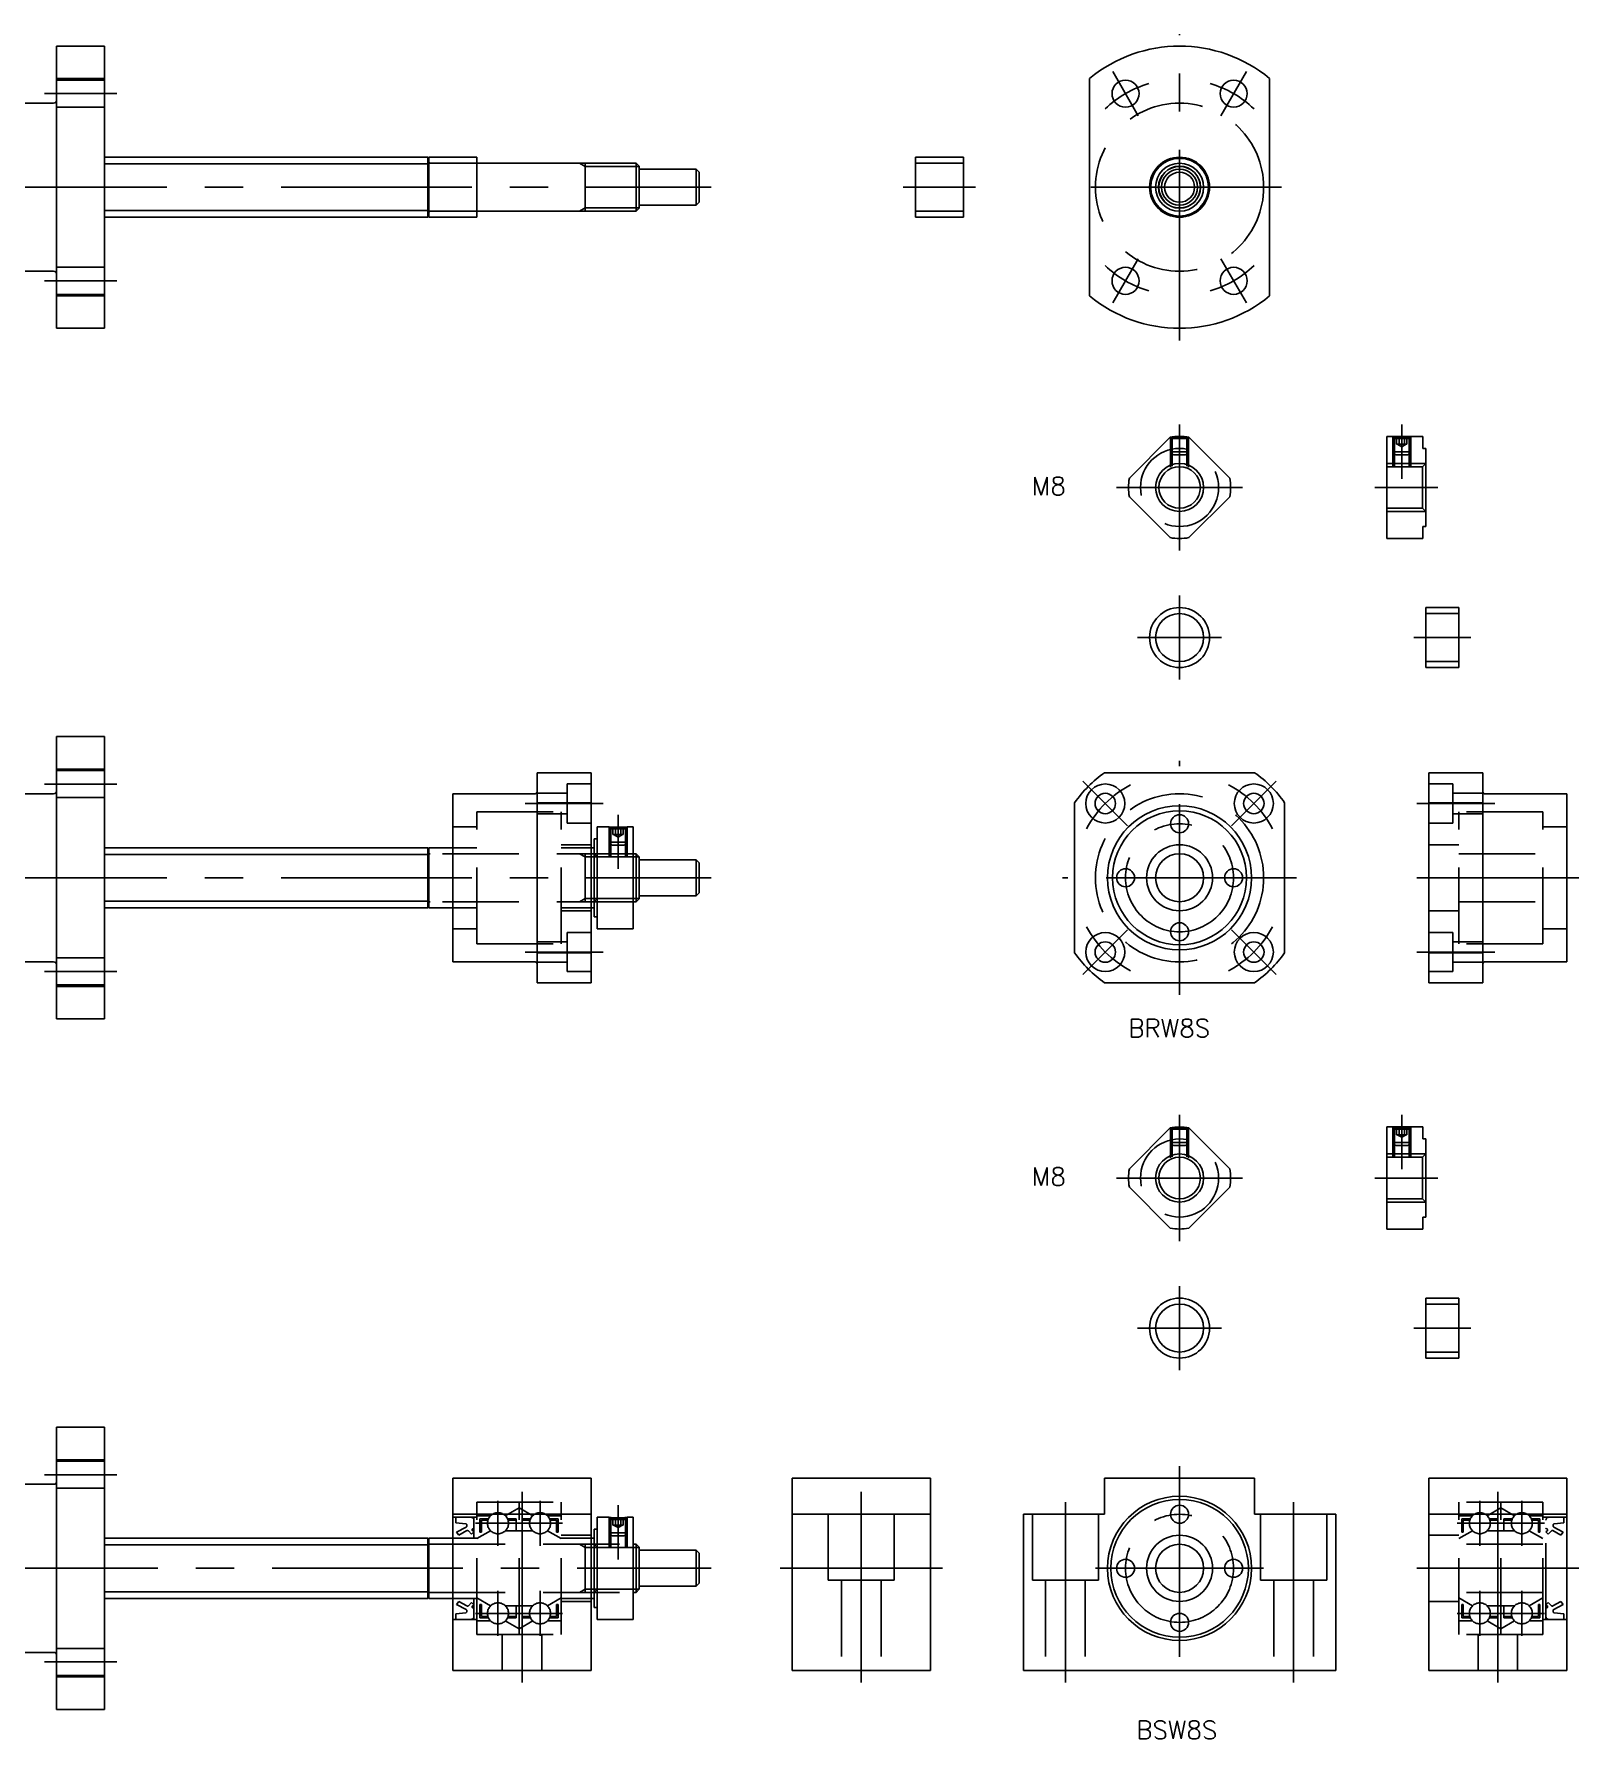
# Model space of a CAD drawing. Extents: x -75 to 456, y -50 to 256.
# Drawn here: x 199.2 to 456.5, y -28.4 to 255.5 of the extents above; entities that cross this region are included whole.
import ezdxf

# ---------------------------------------------------------------- set-up
doc = ezdxf.new("R2010")
doc.units = 0
for name, pattern in [('CENTER', [50.8, 31.75, -6.35, 6.35, -6.35]), ('DASHED', [19.05, 12.7, -6.35]), ('PHANTOM', [63.5, 31.75, -6.35, 6.35, -6.35, 6.35, -6.35])]:
    doc.linetypes.add(name, pattern=pattern)
doc.layers.get('0').update_dxf_attribs({"linetype": 'CONTINUOUS'})
doc.layers.add('CENTER', color=1, linetype='CENTER')
doc.styles.get("Standard").update_dxf_attribs({"font": 'txt.shx', "height": 3, "bigfont": 'bigfont.shx'})

msp = doc.modelspace()

# ---------------------------------------------------------------- linework, layer by layer
at = {"color": 7, "linetype": 'CONTINUOUS'}
for p, q in [((203, 253.5), (203, 206.5)), ((211, 253.5), (203, 253.5)), ((211, 253.5), (211, 206.5)), ((203, 248.09), (211, 248.09)), ((375, 248.09), (375, 211.91)), ((405, 248.09), (405, 211.91)), ((177.5, 244), (202.5, 244)), ((211, 235), (264.8, 235)), ((264.8, 235), (264.8, 225)), ((264.8, 235), (265, 234.8)), ((265, 234.8), (265, 225.2)), ((265.2, 234), (299.5, 234)), ((291, 234), (291, 226)), ((299.5, 234), (299.5, 226)), ((299.5, 234), (300, 233.5)), ((300, 233.5), (300, 226.5)), ((300, 233), (309.5, 233)), ((309.5, 233), (309.5, 227)), ((310, 232.5), (309.5, 233)), ((346, 225), (346, 235)), ((354, 235), (346, 235)), ((354, 225), (354, 235)), ((310, 232.5), (310, 227.5)), ((309.5, 227), (310, 227.5)), ((211, 225), (264.8, 225)), ((264.8, 225), (265, 225.2)), ((265.2, 226), (299.5, 226)), ((300, 226.5), (299.5, 226)), ((300, 227), (309.5, 227)), ((354, 225), (346, 225)), ((177.5, 216), (202.5, 216)), ((211, 211.91), (203, 211.91)), ((211, 206.5), (203, 206.5)), ((388.46, 188.36), (381.64, 181.54)), ((391.54, 188.36), (398.36, 181.54)), ((424.5, 188.5), (424.5, 171.5)), ((430.5, 188.5), (424.5, 188.5)), ((425.77, 188.41), (425.5, 188.14)), ((425.5, 188.14), (425.5, 185.91)), ((428.5, 188.14), (425.5, 188.14)), ((425.77, 188.5), (425.77, 188.41)), ((425.77, 188.41), (428.23, 188.41)), ((428.23, 188.5), (428.23, 188.41)), ((428.23, 188.41), (428.5, 188.14)), ((428.5, 188.14), (428.5, 185.91)), ((430.5, 188.5), (430.5, 186.5)), ((426, 185.41), (425.5, 185.91)), ((428.5, 185.91), (425.5, 185.91)), ((425.77, 185.64), (425.77, 183.46)), ((426, 185.41), (428, 185.41)), ((428, 185.41), (428.5, 185.91)), ((428.23, 185.64), (428.23, 183.46)), ((431, 186.5), (430.5, 186.5)), ((431, 186.5), (431, 173.5)), ((430.46, 183.46), (424.5, 183.46)), ((431, 184), (430.46, 183.46)), ((430.46, 183.46), (430.46, 176.54)), ((381.64, 178.46), (388.46, 171.64)), ((398.36, 178.46), (391.54, 171.64)), ((430.46, 176.54), (424.5, 176.54)), ((431, 176), (430.46, 176.54)), ((430.5, 173.5), (430.5, 171.5)), ((431, 173.5), (430.5, 173.5)), ((430.5, 171.5), (424.5, 171.5)), ((431, 160), (431, 150)), ((431, 160), (436.5, 160)), ((436.5, 160), (436.5, 150)), ((431, 150), (436.5, 150)), ((203, 138.5), (203, 91.5)), ((211, 138.5), (203, 138.5)), ((211, 138.5), (211, 91.5)), ((203, 133.09), (211, 133.09)), ((283, 132.5), (283, 97.5)), ((292, 132.5), (283, 132.5)), ((292, 132.5), (292, 97.5)), ((402.49, 132.5), (377.51, 132.5)), ((431.5, 132.5), (440.5, 132.5)), ((431.5, 132.5), (431.5, 97.5)), ((440.5, 132.5), (440.5, 97.5)), ((177.5, 129), (202.5, 129)), ((269, 129), (282.7, 129)), ((269, 101), (269, 129)), ((454.5, 129), (440.8, 129)), ((454.5, 101), (454.5, 129)), ((283, 127.49), (292, 127.49)), ((372.5, 102.51), (372.5, 127.49)), ((407.5, 102.51), (407.5, 127.49)), ((440.5, 127.49), (431.5, 127.49)), ((293, 123.5), (293, 106.5)), ((293, 123.5), (295, 123.5)), ((297.36, 123.41), (295.64, 123.41)), ((298, 123.5), (299, 123.5)), ((299, 123.5), (299, 106.5)), ((211, 120), (264.8, 120)), ((264.8, 120), (265, 119.8)), ((264.8, 120), (264.8, 110)), ((265, 120), (265, 110)), ((269, 120), (265, 120)), ((292.5, 120), (292, 120)), ((292.5, 121.5), (292.5, 108.5)), ((292.5, 121.5), (293, 121.5)), ((299, 119), (299.5, 119)), ((299.5, 119), (299.5, 111)), ((299.5, 119), (300, 118.5)), ((300, 118.5), (300, 111.5)), ((300, 118), (309.5, 118)), ((309.5, 118), (309.5, 112)), ((310, 117.5), (309.5, 118)), ((310, 117.5), (310, 112.5)), ((299, 111), (299.5, 111)), ((300, 111.5), (299.5, 111)), ((300, 112), (309.5, 112)), ((309.5, 112), (310, 112.5)), ((211, 110), (264.8, 110)), ((264.8, 110), (265, 110.2)), ((269, 110), (265, 110)), ((292.5, 110), (292, 110)), ((292.5, 108.5), (293, 108.5)), ((293, 106.5), (299, 106.5)), ((292, 102.51), (283, 102.51)), ((431.5, 102.51), (440.5, 102.51)), ((177.5, 101), (202.5, 101)), ((269, 101), (282.7, 101)), ((454.5, 101), (440.8, 101)), ((211, 96.91), (203, 96.91)), ((283, 97.5), (292, 97.5)), ((377.51, 97.5), (402.49, 97.5)), ((440.5, 97.5), (431.5, 97.5)), ((211, 91.5), (203, 91.5)), ((388.46, 73.36), (381.64, 66.54)), ((391.54, 73.36), (398.36, 66.54)), ((424.5, 73.5), (424.5, 56.5)), ((430.5, 73.5), (424.5, 73.5)), ((425.77, 73.41), (425.5, 73.14)), ((425.5, 73.14), (425.5, 70.91)), ((428.5, 73.14), (425.5, 73.14)), ((425.77, 73.5), (425.77, 73.41)), ((425.77, 73.41), (428.23, 73.41)), ((428.23, 73.5), (428.23, 73.41)), ((428.23, 73.41), (428.5, 73.14)), ((428.5, 73.14), (428.5, 70.91)), ((430.5, 73.5), (430.5, 71.5)), ((431, 71.5), (430.5, 71.5)), ((431, 71.5), (431, 58.5)), ((430.46, 68.46), (424.5, 68.46)), ((426, 70.41), (425.5, 70.91)), ((428.5, 70.91), (425.5, 70.91)), ((425.77, 70.64), (425.77, 68.46)), ((426, 70.41), (428, 70.41)), ((428, 70.41), (428.5, 70.91)), ((428.23, 70.64), (428.23, 68.46)), ((431, 69), (430.46, 68.46)), ((430.46, 68.46), (430.46, 61.54)), ((381.64, 63.46), (388.46, 56.64)), ((398.36, 63.46), (391.54, 56.64)), ((430.46, 61.54), (424.5, 61.54)), ((431, 61), (430.46, 61.54)), ((430.5, 58.5), (430.5, 56.5)), ((431, 58.5), (430.5, 58.5)), ((430.5, 56.5), (424.5, 56.5)), ((431, 45), (431, 35)), ((431, 45), (436.5, 45)), ((436.5, 45), (436.5, 35)), ((431, 35), (436.5, 35)), ((203, 23.5), (203, -23.5)), ((211, 23.5), (203, 23.5)), ((211, 23.5), (211, -23.5)), ((203, 18.09), (211, 18.09)), ((292, 15), (269, 15)), ((269, 15), (269, -17)), ((292, -17), (292, 15)), ((325.5, 15), (325.5, -17)), ((348.5, 15), (325.5, 15)), ((348.5, -17), (348.5, 15)), ((377.5, 15), (402.5, 15)), ((377.5, 15), (377.5, 9)), ((402.5, 15), (402.5, 9)), ((431.5, 15), (454.5, 15)), ((431.5, -17), (431.5, 15)), ((454.5, 15), (454.5, -17)), ((177.5, 14), (202.5, 14)), ((292, 9), (269, 9)), ((348.5, 9), (325.5, 9)), ((364, -17), (364, 9)), ((364, 9), (377.5, 9)), ((402.5, 9), (416, 9)), ((416, 9), (416, -17)), ((431.5, 9), (454.5, 9)), ((292.5, 6.5), (292.5, -6.5)), ((292.5, 6.5), (293, 6.5)), ((293, 8.5), (293, -8.5)), ((293, 8.5), (295, 8.5)), ((297.36, 8.41), (295.64, 8.41)), ((298, 8.5), (299, 8.5)), ((299, 8.5), (299, -8.5)), ((211, 5), (264.8, 5)), ((264.8, 5), (264.8, -5)), ((264.8, 5), (265, 4.8)), ((269, 5), (265, 5)), ((265, 5), (265, -5)), ((292.5, 5), (292, 5)), ((299, 4), (299.5, 4)), ((299.5, 4), (299.5, -4)), ((299.5, 4), (300, 3.5)), ((300, 3.5), (300, -3.5)), ((300, 3), (309.5, 3)), ((309.5, 3), (309.5, -3)), ((310, 2.5), (309.5, 3)), ((310, 2.5), (310, -2.5)), ((309.5, -3), (310, -2.5)), ((211, -5), (264.8, -5)), ((264.8, -5), (265, -4.8)), ((269, -5), (265, -5)), ((292.5, -5), (292, -5)), ((299, -4), (299.5, -4)), ((300, -3.5), (299.5, -4)), ((300, -3), (309.5, -3)), ((292.5, -6.5), (293, -6.5)), ((293, -8.5), (299, -8.5)), ((177.5, -14), (202.5, -14)), ((292, -17), (269, -17)), ((348.5, -17), (325.5, -17)), ((364, -17), (416, -17)), ((431.5, -17), (454.5, -17)), ((211, -18.09), (203, -18.09)), ((211, -23.5), (203, -23.5))]:
    msp.add_line(p, q, dxfattribs=at)
at = {"color": 3, "linetype": 'DASHED'}
for p, q in [((203, 247.84), (211, 247.84)), ((203, 243.34), (211, 243.34)), ((354, 234), (346, 234)), ((354, 226), (346, 226)), ((203, 216.66), (211, 216.66)), ((211, 212.16), (203, 212.16)), ((388.77, 188.41), (388.5, 188.14)), ((388.5, 188.37), (388.5, 183.37)), ((391.5, 188.14), (388.5, 188.14)), ((388.77, 188.41), (391.23, 188.41)), ((388.77, 188.41), (388.77, 183.54)), ((391.23, 188.41), (391.23, 183.54)), ((391.23, 188.41), (391.5, 188.14)), ((391.5, 188.37), (391.5, 183.37)), ((426.13, 188.41), (426.13, 187.21)), ((426.57, 188.41), (426.57, 187.21)), ((427.43, 188.41), (427.43, 187.21)), ((427.87, 188.41), (427.87, 187.21)), ((391.5, 185.91), (388.5, 185.91)), ((389, 185.41), (388.5, 185.91)), ((389, 185.41), (391, 185.41)), ((391, 185.41), (391.5, 185.91)), ((427.87, 187.21), (426.13, 187.21)), ((426.25, 187.21), (427, 186.78)), ((427.75, 187.21), (427, 186.78)), ((431, 159), (436.5, 159)), ((431, 151), (436.5, 151)), ((203, 132.84), (211, 132.84)), ((292, 130.62), (288, 130.62)), ((288, 130.62), (288, 124.12)), ((431.5, 130.62), (435.5, 130.62)), ((435.5, 130.62), (435.5, 124.12)), ((203, 128.34), (211, 128.34)), ((288, 129.07), (283, 129.07)), ((435.5, 129.07), (440.5, 129.07)), ((273, 126), (287, 126)), ((273, 104), (273, 126)), ((288, 125.67), (283, 125.67)), ((287, 104), (287, 126)), ((435.5, 125.67), (440.5, 125.67)), ((450.5, 126), (436.5, 126)), ((436.5, 104), (436.5, 126)), ((450.5, 104), (450.5, 126)), ((273, 123.5), (269, 123.5)), ((292, 124.12), (288, 124.12)), ((295, 123.5), (295, 118.46)), ((295.27, 123.41), (295, 123.14)), ((295, 123.14), (298, 123.14)), ((295.27, 123.46), (295.27, 118.46)), ((295.64, 123.41), (295.27, 123.41)), ((295.63, 123.41), (295.63, 122.21)), ((295.63, 122.21), (297.37, 122.21)), ((295.75, 122.21), (296.5, 121.78)), ((296.07, 123.41), (296.07, 122.21)), ((297.25, 122.21), (296.5, 121.78)), ((296.93, 123.41), (296.93, 122.21)), ((297.73, 123.41), (297.36, 123.41)), ((297.37, 123.41), (297.37, 122.21)), ((297.73, 123.46), (297.73, 118.46)), ((297.73, 123.41), (298, 123.14)), ((298, 123.5), (298, 118.46)), ((431.5, 124.12), (435.5, 124.12)), ((450.5, 123.5), (454.5, 123.5)), ((273, 120), (269, 120)), ((292, 120.5), (287, 120.5)), ((292, 120), (287, 120)), ((295, 120.91), (298, 120.91)), ((295.5, 120.41), (295, 120.91)), ((297.5, 120.41), (295.5, 120.41)), ((297.5, 120.41), (298, 120.91)), ((431.5, 120.5), (436.5, 120.5)), ((299, 119), (265, 119)), ((291, 118.46), (290.06, 119)), ((291, 119), (291, 111)), ((291, 118.46), (299, 118.46)), ((292.5, 119), (293.04, 118.46)), ((293.04, 118.46), (293.04, 111.54)), ((436.5, 119), (450.5, 119)), ((299, 111), (265, 111)), ((291, 111.54), (290.06, 111)), ((291, 111.54), (299, 111.54)), ((292.5, 111), (293.04, 111.54)), ((436.5, 111), (450.5, 111)), ((273, 110), (269, 110)), ((292, 110), (287, 110)), ((287, 109.5), (292, 109.5)), ((436.5, 109.5), (431.5, 109.5)), ((269, 106.5), (273, 106.5)), ((288, 99.38), (288, 105.88)), ((292, 105.88), (288, 105.88)), ((431.5, 105.88), (435.5, 105.88)), ((435.5, 99.38), (435.5, 105.88)), ((454.5, 106.5), (450.5, 106.5)), ((273, 104), (287, 104)), ((288, 104.33), (283, 104.33)), ((435.5, 104.33), (440.5, 104.33)), ((450.5, 104), (436.5, 104)), ((203, 101.66), (211, 101.66)), ((288, 100.93), (283, 100.93)), ((292, 99.38), (288, 99.38)), ((431.5, 99.38), (435.5, 99.38)), ((435.5, 100.93), (440.5, 100.93)), ((211, 97.16), (203, 97.16)), ((388.77, 73.41), (388.5, 73.14)), ((388.5, 73.37), (388.5, 68.37)), ((391.5, 73.14), (388.5, 73.14)), ((388.77, 73.41), (388.77, 68.54)), ((388.77, 73.41), (391.23, 73.41)), ((391.23, 73.41), (391.23, 68.54)), ((391.23, 73.41), (391.5, 73.14)), ((391.5, 73.37), (391.5, 68.37)), ((426.13, 73.41), (426.13, 72.21)), ((427.87, 72.21), (426.13, 72.21)), ((426.25, 72.21), (427, 71.78)), ((426.57, 73.41), (426.57, 72.21)), ((427.75, 72.21), (427, 71.78)), ((427.43, 73.41), (427.43, 72.21)), ((427.87, 73.41), (427.87, 72.21)), ((391.5, 70.91), (388.5, 70.91)), ((389, 70.41), (388.5, 70.91)), ((389, 70.41), (391, 70.41)), ((391, 70.41), (391.5, 70.91)), ((431, 44), (436.5, 44)), ((431, 36), (436.5, 36)), ((203, 17.84), (211, 17.84)), ((203, 13.34), (211, 13.34)), ((273, 11), (287, 11)), ((273, -11), (273, 11)), ((275.28, 8.75), (273, 8.75)), ((280, 10.06), (277.72, 8.75)), ((280, -11), (280, 11)), ((280, 10.06), (282.28, 8.75)), ((284.72, 8.75), (287, 8.75)), ((287, -11), (287, 11)), ((331.5, -2), (331.5, 9)), ((342.5, -2), (342.5, 9)), ((365.5, -2), (365.5, 9)), ((376.5, -2), (376.5, 9)), ((403.5, -2), (403.5, 9)), ((414.5, -2), (414.5, 9)), ((450.5, 11), (436.5, 11)), ((436.5, -11), (436.5, 11)), ((438.78, 8.75), (436.5, 8.75)), ((443.5, 10.06), (441.22, 8.75)), ((443.5, -11), (443.5, 11)), ((443.5, 10.06), (445.78, 8.75)), ((448.22, 8.75), (450.5, 8.75)), ((450.5, -11), (450.5, 11)), ((269, 8.5), (273, 8.5)), ((269.5, 8.5), (269.5, 7.6)), ((271.12, 7.4), (269.5, 7.6)), ((271.2, 6.87), (269.6, 6)), ((270, 5.5), (269.6, 6)), ((270, 5.5), (271.33, 6.27)), ((271.3, 7.2), (271.3, 7.05)), ((271.57, 6.23), (272.1, 5.7)), ((272.5, 6.1), (272.1, 5.7)), ((272.29, 6.23), (272.5, 6.1)), ((272.4, 6.6), (272.4, 6.6)), ((272.5, 5), (272.5, 8.5)), ((273, 4.94), (275.28, 6.25)), ((273.5, 8.25), (274.92, 8.25)), ((273.5, 6), (273.5, 8.25)), ((273.5, 6), (273.75, 6)), ((273.75, 8), (274.82, 8)), ((273.75, 6), (273.75, 8)), ((277.72, 6.25), (280, 6.25)), ((279.5, 8.25), (278.08, 8.25)), ((279.5, 8), (278.18, 8)), ((279.5, 6.25), (279.5, 8.25)), ((282.28, 6.25), (280, 6.25)), ((280.5, 8.25), (281.92, 8.25)), ((280.5, 6.25), (280.5, 8.25)), ((280.5, 8), (281.82, 8)), ((287, 4.94), (284.72, 6.25)), ((286.5, 8.25), (285.08, 8.25)), ((286.25, 8), (285.18, 8)), ((286.25, 6), (286.25, 8)), ((286.5, 6), (286.25, 6)), ((286.5, 6), (286.5, 8.25)), ((295, 8.5), (295, 3.46)), ((295.27, 8.41), (295, 8.14)), ((295, 8.14), (298, 8.14)), ((295.5, 5.41), (295, 5.91)), ((295, 5.91), (298, 5.91)), ((295.27, 8.46), (295.27, 3.46)), ((295.64, 8.41), (295.27, 8.41)), ((295.63, 8.41), (295.63, 7.21)), ((295.63, 7.21), (297.37, 7.21)), ((295.75, 7.21), (296.5, 6.78)), ((296.07, 8.41), (296.07, 7.21)), ((297.25, 7.21), (296.5, 6.78)), ((296.93, 8.41), (296.93, 7.21)), ((297.73, 8.41), (297.36, 8.41)), ((297.37, 8.41), (297.37, 7.21)), ((297.5, 5.41), (298, 5.91)), ((297.73, 8.46), (297.73, 3.46)), ((297.73, 8.41), (298, 8.14)), ((298, 8.5), (298, 3.46)), ((436.5, 4.94), (438.78, 6.25)), ((437, 6), (437, 8.25)), ((437, 8.25), (438.42, 8.25)), ((437, 6), (437.25, 6)), ((437.25, 6), (437.25, 8)), ((437.25, 8), (438.32, 8)), ((441.22, 6.25), (443.5, 6.25)), ((443, 8.25), (441.58, 8.25)), ((443, 8), (441.68, 8)), ((443, 6.25), (443, 8.25)), ((445.78, 6.25), (443.5, 6.25)), ((444, 8.25), (445.42, 8.25)), ((444, 6.25), (444, 8.25)), ((444, 8), (445.32, 8)), ((450.5, 4.94), (448.22, 6.25)), ((450, 8.25), (448.58, 8.25)), ((449.75, 8), (448.68, 8)), ((449.75, 6), (449.75, 8)), ((450, 6), (449.75, 6)), ((450, 6), (450, 8.25)), ((454.5, 8.5), (450.5, 8.5)), ((451, -8.5), (451, 8.5)), ((451.21, 6.23), (451, 6.1)), ((451, 6.1), (451.4, 5.7)), ((451.1, 6.6), (451.1, 6.6)), ((451.93, 6.23), (451.4, 5.7)), ((453.5, 5.5), (452.17, 6.27)), ((452.2, 7.2), (452.2, 7.05)), ((452.3, 6.87), (453.9, 6)), ((452.38, 7.4), (454, 7.6)), ((453.5, 5.5), (453.9, 6)), ((454, 8.5), (454, 7.6)), ((265, 4), (299, 4)), ((273, 5), (269, 5)), ((292, 5.5), (287, 5.5)), ((292, 5), (287, 5)), ((291, 3.46), (290.06, 4)), ((291, 4), (291, -4)), ((291, 3.46), (299, 3.46)), ((292.5, 4), (293.04, 3.46)), ((293.04, 3.46), (293.04, -3.46)), ((297.5, 5.41), (295.5, 5.41)), ((431.5, 5.5), (436.5, 5.5)), ((450.5, 4), (436.5, 4)), ((331.5, -2), (342.5, -2)), ((333.7, -2), (333.7, -17)), ((340.3, -2), (340.3, -17)), ((365.5, -2), (376.5, -2)), ((367.7, -2), (367.7, -17)), ((374.3, -2), (374.3, -17)), ((414.5, -2), (403.5, -2)), ((405.7, -2), (405.7, -17)), ((412.3, -2), (412.3, -17)), ((265, -4), (299, -4)), ((273, -5), (269, -5)), ((270, -5.5), (269.6, -6)), ((270, -5.5), (271.33, -6.27)), ((272.5, -8.5), (272.5, -5)), ((273, -4.94), (275.28, -6.25)), ((287, -4.94), (284.72, -6.25)), ((292, -5), (287, -5)), ((292, -5.5), (287, -5.5)), ((291, -3.46), (290.06, -4)), ((291, -3.46), (299, -3.46)), ((292.5, -4), (293.04, -3.46)), ((431.5, -5.5), (436.5, -5.5)), ((450.5, -4), (436.5, -4)), ((436.5, -4.94), (438.78, -6.25)), ((450.5, -4.94), (448.22, -6.25)), ((453.5, -5.5), (452.17, -6.27)), ((453.5, -5.5), (453.9, -6)), ((269, -8.5), (273, -8.5)), ((271.12, -7.4), (269.5, -7.6)), ((269.5, -8.5), (269.5, -7.6)), ((271.2, -6.87), (269.6, -6)), ((271.3, -7.2), (271.3, -7.05)), ((271.57, -6.23), (272.1, -5.7)), ((272.5, -6.1), (272.1, -5.7)), ((272.29, -6.23), (272.5, -6.1)), ((272.4, -6.6), (272.4, -6.6)), ((273.5, -6), (273.5, -8.25)), ((273.5, -6), (273.75, -6)), ((273.5, -8.25), (274.92, -8.25)), ((273.75, -6), (273.75, -8)), ((273.75, -8), (274.82, -8)), ((277.72, -6.25), (280, -6.25)), ((279.5, -8.25), (278.08, -8.25)), ((279.5, -8), (278.18, -8)), ((279.5, -6.25), (279.5, -8.25)), ((282.28, -6.25), (280, -6.25)), ((280.5, -6.25), (280.5, -8.25)), ((280.5, -8), (281.82, -8)), ((280.5, -8.25), (281.92, -8.25)), ((286.5, -8.25), (285.08, -8.25)), ((286.25, -8), (285.18, -8)), ((286.25, -6), (286.25, -8)), ((286.5, -6), (286.25, -6)), ((286.5, -6), (286.5, -8.25)), ((437, -6), (437, -8.25)), ((437, -6), (437.25, -6)), ((437, -8.25), (438.42, -8.25)), ((437.25, -6), (437.25, -8)), ((437.25, -8), (438.32, -8)), ((441.22, -6.25), (443.5, -6.25)), ((443, -8.25), (441.58, -8.25)), ((443, -8), (441.68, -8)), ((443, -6.25), (443, -8.25)), ((445.78, -6.25), (443.5, -6.25)), ((444, -6.25), (444, -8.25)), ((444, -8), (445.32, -8)), ((444, -8.25), (445.42, -8.25)), ((450, -8.25), (448.58, -8.25)), ((449.75, -8), (448.68, -8)), ((449.75, -6), (449.75, -8)), ((450, -6), (449.75, -6)), ((450, -6), (450, -8.25)), ((454.5, -8.5), (450.5, -8.5)), ((451, -6.1), (451.4, -5.7)), ((451.21, -6.23), (451, -6.1)), ((451.1, -6.6), (451.1, -6.6)), ((451.93, -6.23), (451.4, -5.7)), ((452.2, -7.2), (452.2, -7.05)), ((452.3, -6.87), (453.9, -6)), ((452.38, -7.4), (454, -7.6)), ((454, -8.5), (454, -7.6)), ((275.28, -8.75), (273, -8.75)), ((273, -11), (287, -11)), ((277.2, -11), (277.2, -17)), ((280, -10.06), (277.72, -8.75)), ((280, -10.06), (282.28, -8.75)), ((283.8, -11), (283.8, -17)), ((284.72, -8.75), (287, -8.75)), ((438.78, -8.75), (436.5, -8.75)), ((450.5, -11), (436.5, -11)), ((439.7, -11), (439.7, -17)), ((443.5, -10.06), (441.22, -8.75)), ((443.5, -10.06), (445.78, -8.75)), ((446.3, -11), (446.3, -17)), ((448.22, -8.75), (450.5, -8.75)), ((203, -13.34), (211, -13.34)), ((211, -17.84), (203, -17.84))]:
    msp.add_line(p, q, dxfattribs=at)
at = {"color": 3, "linetype": 'CONTINUOUS'}
for p, q in [((211, 233.9), (265, 233.9)), ((291, 233.46), (290.06, 234)), ((291, 233.46), (300, 233.46)), ((211, 226.1), (265, 226.1)), ((291, 226.54), (290.06, 226)), ((291, 226.54), (300, 226.54)), ((425.5, 188.5), (425.5, 188.14)), ((425.77, 188.41), (425.77, 185.64)), ((428.23, 188.41), (428.23, 185.64)), ((428.5, 188.5), (428.5, 188.14)), ((425.5, 185.91), (425.5, 183.46)), ((428.5, 185.91), (428.5, 183.46)), ((424.5, 184), (431, 184)), ((424.5, 176), (431, 176)), ((211, 118.9), (265, 118.9)), ((299, 118.46), (300, 118.46)), ((211, 111.1), (265, 111.1)), ((299, 111.54), (300, 111.54)), ((425.5, 73.5), (425.5, 73.14)), ((425.77, 73.41), (425.77, 70.64)), ((428.23, 73.41), (428.23, 70.64)), ((428.5, 73.5), (428.5, 73.14)), ((424.5, 69), (431, 69)), ((425.5, 70.91), (425.5, 68.46)), ((428.5, 70.91), (428.5, 68.46)), ((424.5, 61), (431, 61)), ((211, 3.9), (265, 3.9)), ((299, 3.46), (300, 3.46)), ((211, -3.9), (265, -3.9)), ((299, -3.46), (300, -3.46))]:
    msp.add_line(p, q, dxfattribs=at)
at = {"color": 3, "linetype": 'PHANTOM'}
for p, q in [((265, 235), (265, 225)), ((265, 235), (273, 235)), ((273, 235), (273, 225)), ((265, 225), (273, 225))]:
    msp.add_line(p, q, dxfattribs=at)
at = {"color": 7, "linetype": 'CONTINUOUS'}
for centre, radius in [((381, 245.59), 2.25), ((399, 245.59), 2.25), ((390, 230), 5), ((390, 230), 4.8), ((390, 230), 4), ((390, 230), 3.5), ((390, 230), 3), ((390, 230), 2.5), ((381, 214.41), 2.25), ((399, 214.41), 2.25), ((390, 180), 3.46), ((390, 155), 5), ((390, 155), 4), ((377.63, 127.37), 3.25), ((402.37, 127.37), 3.25), ((377.63, 127.37), 1.7), ((402.37, 127.37), 1.7), ((390, 115), 12), ((390, 124), 1.5), ((390, 115), 5.5), ((381, 115), 1.5), ((390, 115), 4), ((399, 115), 1.5), ((377.63, 102.63), 3.25), ((390, 106), 1.5), ((402.37, 102.63), 3.25), ((377.63, 102.63), 1.7), ((402.37, 102.63), 1.7), ((390, 65), 3.46), ((390, 40), 5), ((390, 40), 4), ((390, 0), 11.46), ((390, 9), 1.5), ((390, 0), 5.5), ((390, 0), 4), ((381, 0), 1.5), ((399, 0), 1.5), ((390, -9), 1.5)]:
    msp.add_circle(centre, radius, dxfattribs=at)
at = {"color": 3, "linetype": 'DASHED'}
for centre, radius in [((390, 230), 14), ((390, 180), 6.5), ((390, 115), 14), ((390, 65), 6.5), ((276.5, 7.5), 1.75), ((283.5, 7.5), 1.75), ((440, 7.5), 1.75), ((447, 7.5), 1.75), ((276.5, -7.5), 1.75), ((283.5, -7.5), 1.75), ((440, -7.5), 1.75), ((447, -7.5), 1.75)]:
    msp.add_circle(centre, radius, dxfattribs=at)
at = {"color": 3, "linetype": 'CONTINUOUS'}
for centre, radius in [((390, 230), 3.46), ((390, 180), 4), ((390, 115), 11.15), ((390, 65), 4), ((390, 0), 12)]:
    msp.add_circle(centre, radius, dxfattribs=at)
at = {"color": 7, "linetype": 'CONTINUOUS'}
for centre, radius, start, end in [((390, 230), 23.5, 50.335, 129.665), ((202.5, 244.5), 0.5, 270, 0), ((265.2, 234.2), 0.2, 180, 270), ((265.2, 225.8), 0.2, 90, 180), ((202.5, 215.5), 0.5, 0, 90), ((390, 230), 23.5, 230.335, 309.665), ((390, 180), 8.5, 79.5603, 100.4397), ((390, 180), 8.5, 169.5603, 190.4397), ((390, 180), 8.5, 349.5603, 10.4397), ((390, 180), 8.5, 259.5603, 280.4397), ((390, 115), 21.5, 125.516, 144.484), ((390, 115), 21.5, 35.516, 54.484), ((202.5, 129.5), 0.5, 270, 0), ((282.7, 129.3), 0.3, 270, 0), ((440.8, 129.3), 0.3, 180, 270), ((296.5, 131.87), 8.5, 259.8358, 280.1642), ((390, 115), 21.5, 215.516, 234.484), ((390, 115), 21.5, 305.516, 324.484), ((202.5, 100.5), 0.5, 0, 90), ((282.7, 100.7), 0.3, 0, 90), ((440.8, 100.7), 0.3, 90, 180), ((390, 65), 8.5, 79.5603, 100.4397), ((390, 65), 8.5, 169.5603, 190.4397), ((390, 65), 8.5, 349.5603, 10.4397), ((390, 65), 8.5, 259.5603, 280.4397), ((202.5, 14.5), 0.5, 270, 0), ((296.5, 16.87), 8.5, 259.8358, 280.1642), ((202.5, -14.5), 0.5, 0, 90)]:
    msp.add_arc(centre, radius, start, end, dxfattribs=at)
at = {"color": 3, "linetype": 'DASHED'}
for centre, radius, start, end in [((265.2, 119.2), 0.2, 180, 270), ((265.2, 110.8), 0.2, 90, 180), ((271.1, 7.2), 0.2, 0, 82.929), ((271.1, 7.05), 0.2, 298.721, 0), ((271.43, 6.09), 0.2, 45, 120), ((272, 8), 0.5, 0, 90), ((272.4, 6.4), 0.2, 90, 237.6665), ((272.4, 6.7), 0.1, 270, 360), ((451.5, 8), 0.5, 90, 180), ((451.1, 6.7), 0.1, 180, 270), ((451.1, 6.4), 0.2, 302.3335, 90), ((452.07, 6.09), 0.2, 60, 135), ((452.4, 7.2), 0.2, 97.071, 180), ((452.4, 7.05), 0.2, 180, 241.279), ((265.2, 4.2), 0.2, 180, 270), ((265.2, -4.2), 0.2, 90, 180), ((271.1, -7.2), 0.2, 277.071, 0), ((271.1, -7.05), 0.2, 0, 61.279), ((271.43, -6.09), 0.2, 240, 315), ((272, -8), 0.5, 270, 0), ((272, -8), 0.5, 270, 0), ((272.4, -6.4), 0.2, 122.3335, 270), ((272.4, -6.7), 0.1, 0, 90), ((451.1, -6.7), 0.1, 90, 180), ((451.5, -8), 0.5, 180, 270), ((451.5, -8), 0.5, 180, 270), ((451.1, -6.4), 0.2, 270, 57.6665), ((452.07, -6.09), 0.2, 225, 300), ((452.4, -7.05), 0.2, 118.721, 180), ((452.4, -7.2), 0.2, 180, 262.929)]:
    msp.add_arc(centre, radius, start, end, dxfattribs=at)
at = {"layer": 'CENTER', "color": 1, "linetype": 'CENTER'}
for p, q in [((390, 204.5), (390, 255.5)), ((383.12, 241.91), (378.87, 249.27)), ((396.87, 241.91), (401.12, 249.27)), ((201, 245.59), (213, 245.59)), ((88, 230), (312, 230)), ((344, 230), (356, 230)), ((407, 230), (373, 230)), ((383.12, 218.09), (378.87, 210.73)), ((401.12, 210.73), (396.87, 218.09)), ((213, 214.41), (201, 214.41)), ((390, 190.5), (390, 169.5)), ((427, 190.5), (427, 181.46)), ((379.5, 180), (400.5, 180)), ((433, 180), (422.5, 180)), ((390, 148), (390, 162)), ((397, 155), (383, 155)), ((429, 155), (438.5, 155)), ((390, 95.5), (390, 134.5)), ((381.34, 123.66), (373.91, 131.09)), ((398.66, 123.66), (406.09, 131.09)), ((201, 130.59), (213, 130.59)), ((281, 127.37), (294, 127.37)), ((296.5, 125.5), (296.5, 116.46)), ((442.5, 127.37), (429.5, 127.37)), ((88, 115), (312, 115)), ((409.5, 115), (370.5, 115)), ((456.5, 115), (429.5, 115)), ((381.34, 106.34), (373.91, 98.91)), ((398.66, 106.34), (406.09, 98.91)), ((281, 102.63), (294, 102.63)), ((442.5, 102.63), (429.5, 102.63)), ((213, 99.41), (201, 99.41)), ((390, 75.5), (390, 54.5)), ((427, 75.5), (427, 66.46)), ((379.5, 65), (400.5, 65)), ((433, 65), (422.5, 65)), ((390, 33), (390, 47)), ((397, 40), (383, 40)), ((429, 40), (438.5, 40)), ((201, 15.59), (213, 15.59)), ((280.5, -19), (280.5, 17)), ((337, -19), (337, 17)), ((390, 17), (390, -19)), ((443, -19), (443, 17)), ((276.5, 3.75), (276.5, 11.25)), ((283.5, 3.75), (283.5, 11.25)), ((296.5, 10.5), (296.5, 1.46)), ((371, 11), (371, -19)), ((409, 11), (409, -19)), ((440, 3.75), (440, 11.25)), ((447, 3.75), (447, 11.25)), ((272.75, 7.5), (287.25, 7.5)), ((450.75, 7.5), (436.25, 7.5)), ((86.5, 0), (312, 0)), ((323.5, 0), (350.5, 0)), ((404, 0), (376, 0)), ((456.5, 0), (429.5, 0)), ((276.5, -3.75), (276.5, -11.25)), ((283.5, -3.75), (283.5, -11.25)), ((440, -3.75), (440, -11.25)), ((447, -3.75), (447, -11.25)), ((272.75, -7.5), (287.25, -7.5)), ((450.75, -7.5), (436.25, -7.5)), ((213, -15.59), (201, -15.59))]:
    msp.add_line(p, q, dxfattribs=at)
for centre in [(390, 115), (390, 0)]:
    msp.add_circle(centre, 9, dxfattribs=at)
for centre, radius, start, end in [((390, 230), 18, 106.4672, 133.5328), ((390, 230), 18, 46.4672, 73.5328), ((390, 230), 18, 226.4672, 253.5328), ((390, 230), 18, 286.4672, 313.5328), ((390, 115), 17.5, 117.7959, 152.2041), ((390, 115), 17.5, 27.7959, 62.2041), ((390, 115), 17.5, 207.7959, 242.2041), ((390, 115), 17.5, 297.7959, 332.2041)]:
    msp.add_arc(centre, radius, start, end, dxfattribs=at)

# ---------------------------------------------------------------- texts
at = {"color": 7, "linetype": 'CONTINUOUS'}
for s, p in [('M8', (365.4, 178.74)), ('BRW8S', (381.47, 88.46)), ('M8', (365.4, 63.74)), ('BSW8S', (382.79, -28.41))]:
    msp.add_text(s, height=3, dxfattribs=at).set_placement(p)

doc.saveas('drawing.dxf')
